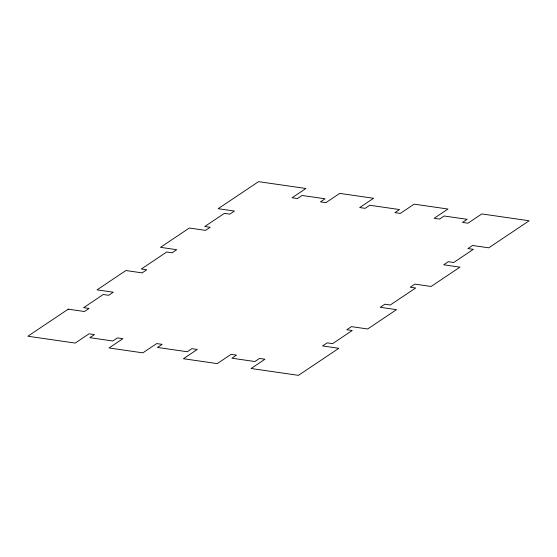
<?xml version="1.0" encoding="UTF-8"?>
<svg xmlns="http://www.w3.org/2000/svg" width="557" height="557" viewBox="0 0 557 557"><rect width="100%" height="100%" fill="white"/><g stroke="black" fill="none" stroke-linecap="round" stroke-linejoin="round"><path stroke-width="0.84" d="M68.226 309.177L27.85 336.226L75.202 343.07L89.043 333.796L94.46 334.583L89.844 337.674L112.848 340.995L117.457 337.904L122.874 338.691L109.033 347.965L142.857 352.853L156.698 343.578L162.108 344.358L157.492 347.45L187.263 351.752L191.873 348.661L197.289 349.448L183.441 358.722L217.272 363.61L231.113 354.336L236.523 355.122L231.907 358.214L254.911 361.535L259.527 358.443L264.937 359.23L251.096 368.504L298.448 375.348L338.823 348.299L322.587 345.953L327.203 342.861L332.613 343.641L352.219 330.503L346.809 329.723L351.425 326.632L367.662 328.978L396.493 309.657L380.264 307.304L384.873 304.213L390.29 304.999L415.661 287.997L410.251 287.21L414.868 284.119L431.104 286.465L459.943 267.144L443.706 264.798L448.315 261.706L453.732 262.486L473.339 249.348L467.929 248.568L472.538 245.477L488.774 247.823L529.15 220.774L481.798 213.93L467.957 223.204L462.54 222.417L467.156 219.326L444.152 216.005L439.543 219.096L434.126 218.309L447.967 209.035L414.143 204.147L400.302 213.422L394.892 212.642L399.508 209.55L369.737 205.248L365.127 208.339L359.711 207.552L373.559 198.278L339.728 193.39L325.887 202.664L320.477 201.878L325.093 198.786L302.089 195.465L297.473 198.557L292.063 197.77L305.904 188.496L258.552 181.652L218.177 208.701L234.413 211.047L229.797 214.139L224.387 213.359L204.781 226.497L210.191 227.277L205.575 230.368L189.338 228.022L160.507 247.343L176.736 249.696L172.127 252.787L166.71 252.001L141.339 269.003L146.749 269.79L142.132 272.881L125.896 270.535L97.057 289.856L113.294 292.202L108.685 295.294L103.268 294.514L83.661 307.652L89.071 308.432L84.462 311.523L68.226 309.177"/></g></svg>
